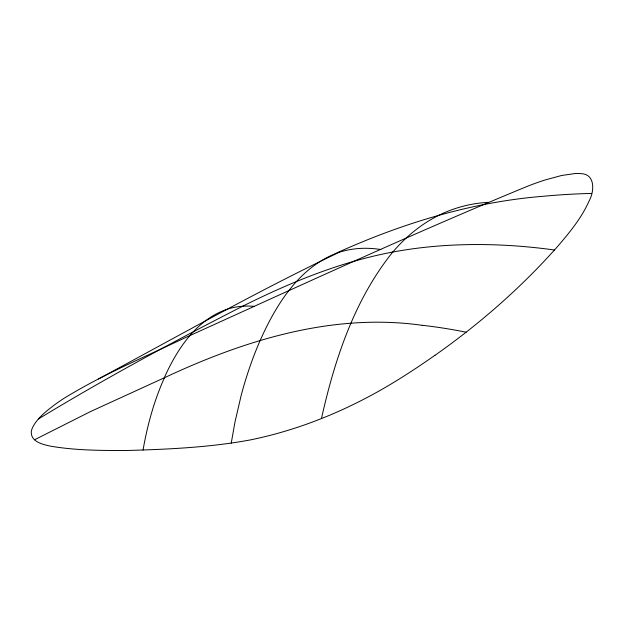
<?xml version="1.0" encoding="UTF-8"?>
<svg xmlns="http://www.w3.org/2000/svg" width="624" height="624" viewBox="0 0 624 624"><rect width="100%" height="100%" fill="white"/><g stroke="black" fill="none" stroke-linecap="round" stroke-linejoin="round"><path stroke-width="0.94" d="M231.231 443.173L234.928 422.284L241.145 395.507A536.227 287.641 71.9 0 1 260.192 340.392C275.519 306.002 297.164 270.356 333.044 254.639C399.415 224.211 470.106 202.184 543.176 196.279A706.82 599.781 31.9 0 1 591.724 193.432M143.052 450.083L143.933 445.146A391.958 210.187 71.9 0 1 164.338 377.949M321.469 418.532C334.643 359.549 354.37 299.715 392.769 252.049C429.094 245.271 466.222 243.415 503.092 245.17A577.996 458.219 37.7 0 1 554.494 250.013M34.507 439.787L90.433 411.606L164.252 377.824C177.239 348.839 197.028 318.536 228.969 308.662M435.022 355.282C479.146 324.254 520.065 288.545 556.015 248.29C568.62 233.688 581.326 218.626 589.173 200.827C594.29 191.708 595.553 174.221 581.233 173.651A79.022 22.838 -29.2 0 0 575.227 173.519L561.569 175.5L545.236 179.93A119.66 34.585 -29.2 0 0 527.405 186.303C412.425 233.657 299.512 285.901 186.264 337.225C145.002 356.889 102.515 374.517 63.562 398.627A63.952 18.486 -29.2 0 0 52.814 406.138C44.998 412.269 36.73 418.759 32.386 427.947A68.055 19.672 -29.2 0 0 31.294 431.707C30.685 441.722 42.658 444.467 50.435 446.144C76.003 450.528 102.102 450.567 127.975 450.466C168.893 449.296 210.023 447.385 250.341 439.92C303.412 429.094 353.956 407.394 399.766 378.698A231.231 66.83 -29.2 0 0 434.951 355.267M38.423 418.961C105.386 378.316 174.353 341.024 244.14 305.471C291.361 282.017 340.743 261.784 392.769 252.049M98.436 378.979C178.175 336.063 257.08 291.4 338.863 252.455M164.252 377.824C244.319 340.252 332.842 312.647 422.214 325.322M228.953 308.63A229.733 123.287 71.9 0 1 254.14 306.337M338.84 252.385A289.068 155.15 71.9 0 1 380.89 249.538M392.792 252.088A438.344 235.24 71.9 0 1 439.382 215.03A435.505 233.719 71.9 0 1 488.483 202.316M422.206 325.283A553.449 385.679 43.6 0 1 466.081 332.194"/></g></svg>
